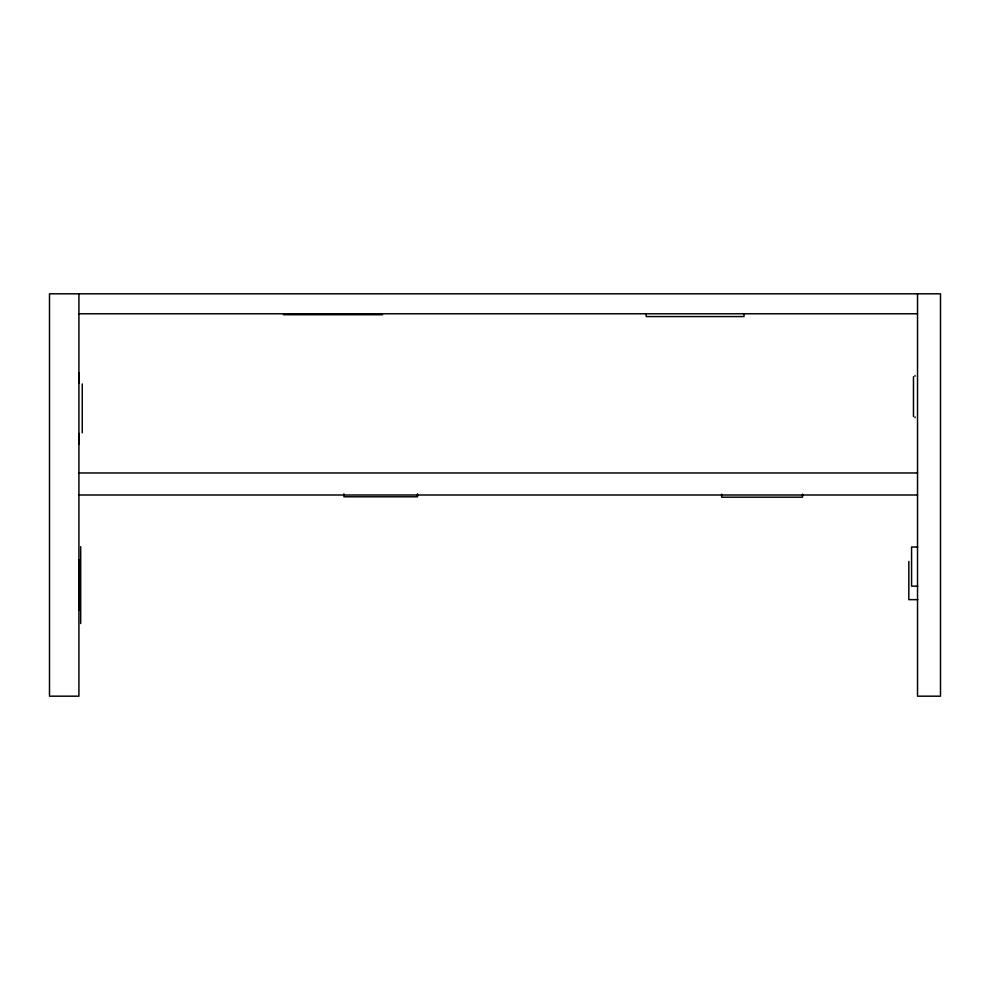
<?xml version="1.0" encoding="UTF-8"?>
<svg xmlns="http://www.w3.org/2000/svg" width="990" height="990" viewBox="0 0 990 990"><rect width="100%" height="100%" fill="white"/><g stroke="black" fill="none" stroke-linecap="round" stroke-linejoin="round"><path stroke-width="1.49" d="M78.915 313.781L917.532 313.781M283.449 314.721L382.524 314.721M78.915 472.973L917.532 472.973M78.915 495L917.532 495M917.656 547.024L911.567 547.024L911.567 586.167L917.656 586.167M917.879 599.655L908.832 599.655L908.832 561.429M917.532 293.82L917.532 696.18L940.5 696.18L940.5 293.82L49.5 293.82L49.5 696.18L78.915 696.18L78.915 293.82M915.032 375.557L915.032 376.274M915.032 416.951L915.032 417.669M913.473 376.745L913.473 416.493M802.543 494.134L802.543 497.19L721.636 497.19L721.636 494.134M743.997 313.966L743.997 316.565L646.235 316.565L646.235 313.966M417.532 493.849L417.532 496.794L343.926 496.794L343.926 493.849M82.257 383.971L82.257 432.803M80.685 546.641L80.685 623.527M79.163 372.896L79.163 383.291M79.163 433.484L79.163 443.891M79.064 559.994L79.064 610.162"/></g></svg>
